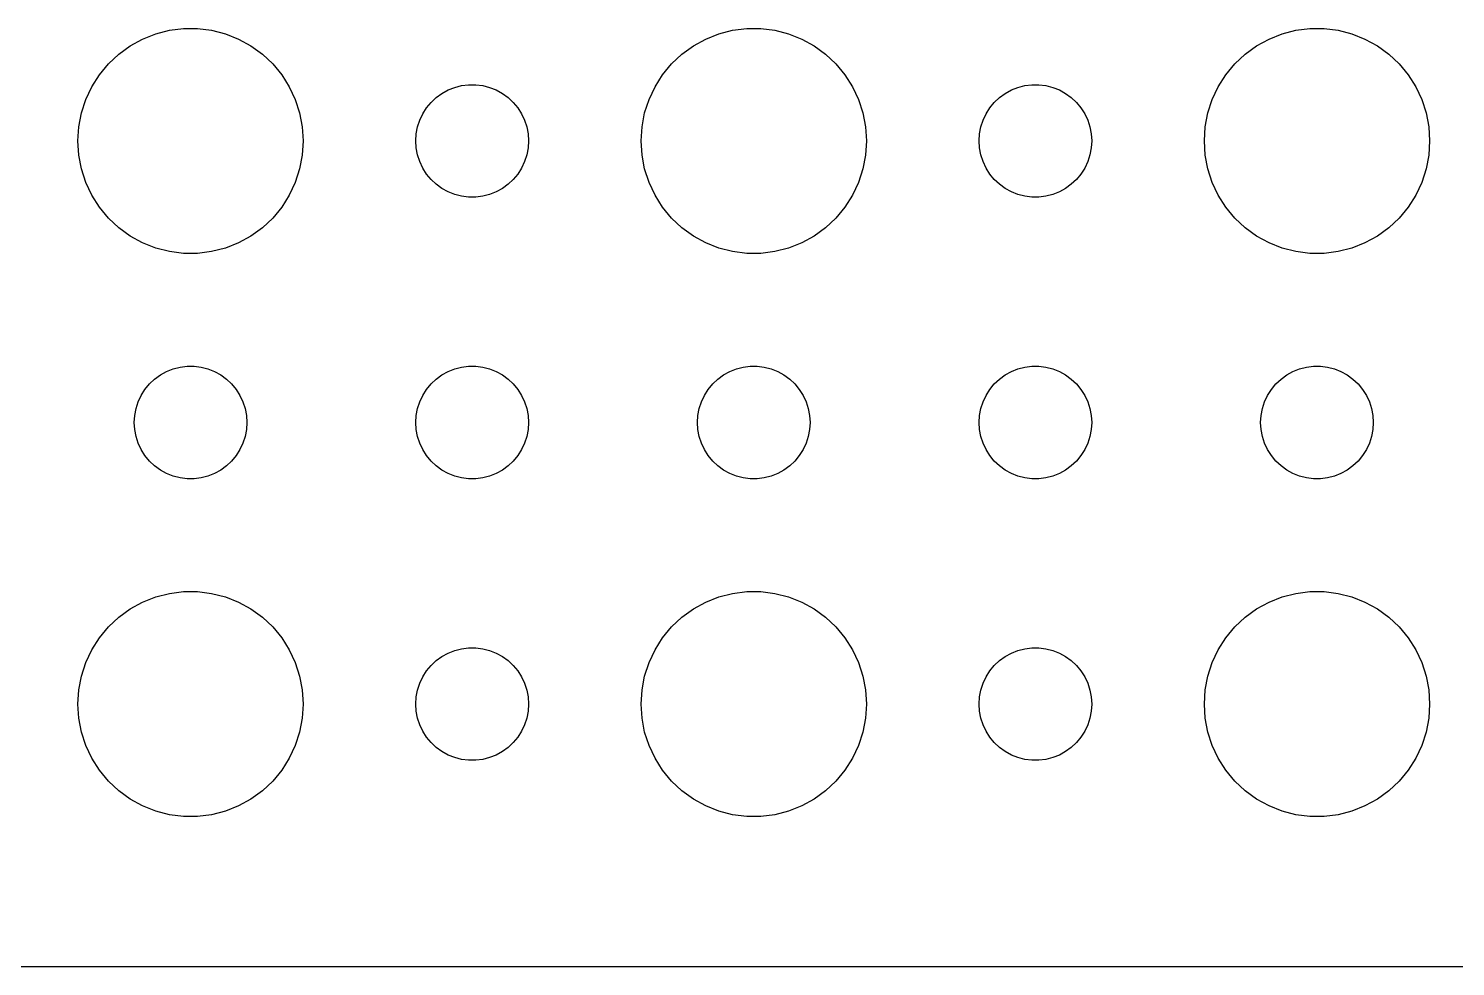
# Model space of a CAD drawing. Header units: metres. Extents: x -134 to 134, y 62 to 166.
# Drawn here: x -71.81 to -33.81, y 62.01 to 86.99 of the extents above; entities that cross this region are included whole.
import ezdxf

# ---------------------------------------------------------------- set-up
doc = ezdxf.new("R2010")
doc.units = ezdxf.units.M

msp = doc.modelspace()

# ---------------------------------------------------------------- linework, layer by layer
for p, q in [((-69.1075, 86.533), (-68.7773, 86.7145)), ((-68.7773, 86.7145), (-68.427, 86.8532)), ((-68.427, 86.8532), (-68.0621, 86.9469)), ((-68.0621, 86.9469), (-67.6884, 86.9941)), ((-67.6884, 86.9941), (-67.3116, 86.9941)), ((-67.3116, 86.9941), (-66.9379, 86.9469)), ((-66.9379, 86.9469), (-66.573, 86.8532)), ((-66.573, 86.8532), (-66.2227, 86.7145)), ((-66.2227, 86.7145), (-65.8925, 86.533)), ((-54.1075, 86.533), (-53.7773, 86.7145)), ((-53.7773, 86.7145), (-53.427, 86.8532)), ((-53.427, 86.8532), (-53.0621, 86.9469)), ((-53.0621, 86.9469), (-52.6884, 86.9941)), ((-52.6884, 86.9941), (-52.3116, 86.9941)), ((-52.3116, 86.9941), (-51.9379, 86.9469)), ((-51.9379, 86.9469), (-51.5729, 86.8532)), ((-51.5729, 86.8532), (-51.2227, 86.7145)), ((-51.2227, 86.7145), (-50.8925, 86.533)), ((-39.1075, 86.533), (-38.7773, 86.7145)), ((-38.7773, 86.7145), (-38.427, 86.8532)), ((-38.427, 86.8532), (-38.0621, 86.9469)), ((-38.0621, 86.9469), (-37.6884, 86.9941)), ((-37.6884, 86.9941), (-37.3116, 86.9941)), ((-37.3116, 86.9941), (-36.9379, 86.9469)), ((-36.9379, 86.9469), (-36.5729, 86.8532)), ((-36.5729, 86.8532), (-36.2227, 86.7145)), ((-36.2227, 86.7145), (-35.8925, 86.533)), ((-69.6869, 86.0536), (-69.4123, 86.3116)), ((-69.4123, 86.3116), (-69.1075, 86.533)), ((-65.8925, 86.533), (-65.5877, 86.3116)), ((-65.5877, 86.3116), (-65.3131, 86.0536)), ((-54.6869, 86.0536), (-54.4123, 86.3116)), ((-54.4123, 86.3116), (-54.1075, 86.533)), ((-50.8925, 86.533), (-50.5877, 86.3116)), ((-50.5877, 86.3116), (-50.3131, 86.0536)), ((-39.6869, 86.0536), (-39.4123, 86.3116)), ((-39.4123, 86.3116), (-39.1075, 86.533)), ((-35.8925, 86.533), (-35.5877, 86.3116)), ((-35.5877, 86.3116), (-35.3131, 86.0536)), ((-69.927, 85.7634), (-69.6869, 86.0536)), ((-65.3131, 86.0536), (-65.073, 85.7634)), ((-54.927, 85.7634), (-54.6869, 86.0536)), ((-50.3131, 86.0536), (-50.0729, 85.7634)), ((-39.927, 85.7634), (-39.6869, 86.0536)), ((-35.3131, 86.0536), (-35.0729, 85.7634)), ((-70.1289, 85.4453), (-69.927, 85.7634)), ((-65.073, 85.7634), (-64.8711, 85.4453)), ((-55.1289, 85.4453), (-54.927, 85.7634)), ((-50.0729, 85.7634), (-49.8711, 85.4453)), ((-40.1289, 85.4453), (-39.927, 85.7634)), ((-35.0729, 85.7634), (-34.8711, 85.4453)), ((-70.2893, 85.1044), (-70.1289, 85.4453)), ((-64.8711, 85.4453), (-64.7107, 85.1044)), ((-61.0934, 85.0268), (-60.9561, 85.1558)), ((-60.9561, 85.1558), (-60.8037, 85.2665)), ((-60.8037, 85.2665), (-60.6387, 85.3573)), ((-60.6387, 85.3573), (-60.4635, 85.4266)), ((-60.4635, 85.4266), (-60.2811, 85.4734)), ((-60.2811, 85.4734), (-60.0942, 85.497)), ((-60.0942, 85.497), (-59.9058, 85.497)), ((-59.9058, 85.497), (-59.7189, 85.4734)), ((-59.7189, 85.4734), (-59.5365, 85.4266)), ((-59.5365, 85.4266), (-59.3613, 85.3573)), ((-59.3613, 85.3573), (-59.1963, 85.2665)), ((-59.1963, 85.2665), (-59.0439, 85.1558)), ((-59.0439, 85.1558), (-58.9065, 85.0268)), ((-55.2893, 85.1044), (-55.1289, 85.4453)), ((-49.8711, 85.4453), (-49.7107, 85.1044)), ((-46.0934, 85.0268), (-45.9561, 85.1558)), ((-45.9561, 85.1558), (-45.8037, 85.2665)), ((-45.8037, 85.2665), (-45.6387, 85.3573)), ((-45.6387, 85.3573), (-45.4635, 85.4266)), ((-45.4635, 85.4266), (-45.2811, 85.4734)), ((-45.2811, 85.4734), (-45.0942, 85.497)), ((-45.0942, 85.497), (-44.9058, 85.497)), ((-44.9058, 85.497), (-44.7189, 85.4734)), ((-44.7189, 85.4734), (-44.5365, 85.4266)), ((-44.5365, 85.4266), (-44.3613, 85.3573)), ((-44.3613, 85.3573), (-44.1963, 85.2665)), ((-44.1963, 85.2665), (-44.0439, 85.1558)), ((-44.0439, 85.1558), (-43.9065, 85.0268)), ((-40.2893, 85.1044), (-40.1289, 85.4453)), ((-34.8711, 85.4453), (-34.7107, 85.1044)), ((-70.4057, 84.7461), (-70.2893, 85.1044)), ((-64.7107, 85.1044), (-64.5943, 84.7461)), ((-61.3145, 84.7226), (-61.2135, 84.8817)), ((-61.2135, 84.8817), (-61.0934, 85.0268)), ((-58.9065, 85.0268), (-58.7865, 84.8817)), ((-58.7865, 84.8817), (-58.6855, 84.7226)), ((-55.4057, 84.7461), (-55.2893, 85.1044)), ((-49.7107, 85.1044), (-49.5942, 84.7461)), ((-46.3145, 84.7226), (-46.2135, 84.8817)), ((-46.2135, 84.8817), (-46.0934, 85.0268)), ((-43.9065, 85.0268), (-43.7865, 84.8817)), ((-43.7865, 84.8817), (-43.6855, 84.7226)), ((-40.4057, 84.7461), (-40.2893, 85.1044)), ((-34.7107, 85.1044), (-34.5942, 84.7461)), ((-70.5, 84), (-70.4763, 84.376)), ((-70.4763, 84.376), (-70.4057, 84.7461)), ((-64.5943, 84.7461), (-64.5237, 84.376)), ((-64.5237, 84.376), (-64.5, 84)), ((-61.4882, 84.188), (-61.4529, 84.373)), ((-61.4529, 84.373), (-61.3947, 84.5522)), ((-61.3947, 84.5522), (-61.3145, 84.7226)), ((-58.6855, 84.7226), (-58.6053, 84.5522)), ((-58.6053, 84.5522), (-58.5471, 84.373)), ((-58.5471, 84.373), (-58.5118, 84.188)), ((-55.5, 84), (-55.4763, 84.376)), ((-55.4763, 84.376), (-55.4057, 84.7461)), ((-49.5942, 84.7461), (-49.5237, 84.376)), ((-49.5237, 84.376), (-49.5, 84)), ((-46.4882, 84.188), (-46.4529, 84.373)), ((-46.4529, 84.373), (-46.3947, 84.5522)), ((-46.3947, 84.5522), (-46.3145, 84.7226)), ((-43.6855, 84.7226), (-43.6053, 84.5522)), ((-43.6053, 84.5522), (-43.5471, 84.373)), ((-43.5471, 84.373), (-43.5118, 84.188)), ((-40.5, 84), (-40.4763, 84.376)), ((-40.4763, 84.376), (-40.4057, 84.7461)), ((-34.5942, 84.7461), (-34.5237, 84.376)), ((-34.5237, 84.376), (-34.5, 84)), ((-70.4763, 83.624), (-70.5, 84)), ((-64.5, 84), (-64.5237, 83.624)), ((-61.5, 84), (-61.4882, 84.188)), ((-61.4882, 83.812), (-61.5, 84)), ((-58.5118, 84.188), (-58.5, 84)), ((-58.5, 84), (-58.5118, 83.812)), ((-55.4763, 83.624), (-55.5, 84)), ((-49.5, 84), (-49.5237, 83.624)), ((-46.5, 84), (-46.4882, 84.188)), ((-46.4882, 83.812), (-46.5, 84)), ((-43.5118, 84.188), (-43.5, 84)), ((-43.5, 84), (-43.5118, 83.812)), ((-40.4763, 83.624), (-40.5, 84)), ((-34.5, 84), (-34.5237, 83.624)), ((-70.4057, 83.2539), (-70.4763, 83.624)), ((-64.5237, 83.624), (-64.5943, 83.2539)), ((-61.4529, 83.627), (-61.4882, 83.812)), ((-61.3947, 83.4478), (-61.4529, 83.627)), ((-58.5471, 83.627), (-58.6053, 83.4478)), ((-58.5118, 83.812), (-58.5471, 83.627)), ((-55.4057, 83.2539), (-55.4763, 83.624)), ((-49.5237, 83.624), (-49.5942, 83.2539)), ((-46.4529, 83.627), (-46.4882, 83.812)), ((-46.3947, 83.4478), (-46.4529, 83.627)), ((-43.5471, 83.627), (-43.6053, 83.4478)), ((-43.5118, 83.812), (-43.5471, 83.627)), ((-40.4057, 83.2539), (-40.4763, 83.624)), ((-34.5237, 83.624), (-34.5942, 83.2539)), ((-70.2893, 82.8956), (-70.4057, 83.2539)), ((-64.5943, 83.2539), (-64.7107, 82.8956)), ((-61.3145, 83.2774), (-61.3947, 83.4478)), ((-61.2135, 83.1183), (-61.3145, 83.2774)), ((-58.6855, 83.2774), (-58.7865, 83.1183)), ((-58.6053, 83.4478), (-58.6855, 83.2774)), ((-55.2893, 82.8956), (-55.4057, 83.2539)), ((-49.5942, 83.2539), (-49.7107, 82.8956)), ((-46.3145, 83.2774), (-46.3947, 83.4478)), ((-46.2135, 83.1183), (-46.3145, 83.2774)), ((-43.6855, 83.2774), (-43.7865, 83.1183)), ((-43.6053, 83.4478), (-43.6855, 83.2774)), ((-40.2893, 82.8956), (-40.4057, 83.2539)), ((-34.5942, 83.2539), (-34.7107, 82.8956)), ((-70.1289, 82.5547), (-70.2893, 82.8956)), ((-64.7107, 82.8956), (-64.8711, 82.5547)), ((-61.0934, 82.9732), (-61.2135, 83.1183)), ((-60.9561, 82.8442), (-61.0934, 82.9732)), ((-58.9065, 82.9732), (-59.0439, 82.8442)), ((-58.7865, 83.1183), (-58.9065, 82.9732)), ((-55.1289, 82.5547), (-55.2893, 82.8956)), ((-49.7107, 82.8956), (-49.8711, 82.5547)), ((-46.0934, 82.9732), (-46.2135, 83.1183)), ((-45.9561, 82.8442), (-46.0934, 82.9732)), ((-43.9065, 82.9732), (-44.0439, 82.8442)), ((-43.7865, 83.1183), (-43.9065, 82.9732)), ((-40.1289, 82.5547), (-40.2893, 82.8956)), ((-34.7107, 82.8956), (-34.8711, 82.5547)), ((-69.927, 82.2366), (-70.1289, 82.5547)), ((-64.8711, 82.5547), (-65.073, 82.2366)), ((-60.8037, 82.7335), (-60.9561, 82.8442)), ((-60.6387, 82.6428), (-60.8037, 82.7335)), ((-60.4635, 82.5734), (-60.6387, 82.6428)), ((-60.2811, 82.5266), (-60.4635, 82.5734)), ((-60.0942, 82.503), (-60.2811, 82.5266)), ((-59.9058, 82.503), (-60.0942, 82.503)), ((-59.7189, 82.5266), (-59.9058, 82.503)), ((-59.5365, 82.5734), (-59.7189, 82.5266)), ((-59.3613, 82.6428), (-59.5365, 82.5734)), ((-59.1963, 82.7335), (-59.3613, 82.6428)), ((-59.0439, 82.8442), (-59.1963, 82.7335)), ((-54.927, 82.2366), (-55.1289, 82.5547)), ((-49.8711, 82.5547), (-50.0729, 82.2366)), ((-45.8037, 82.7335), (-45.9561, 82.8442)), ((-45.6387, 82.6428), (-45.8037, 82.7335)), ((-45.4635, 82.5734), (-45.6387, 82.6428)), ((-45.2811, 82.5266), (-45.4635, 82.5734)), ((-45.0942, 82.503), (-45.2811, 82.5266)), ((-44.9058, 82.503), (-45.0942, 82.503)), ((-44.7189, 82.5266), (-44.9058, 82.503)), ((-44.5365, 82.5734), (-44.7189, 82.5266)), ((-44.3613, 82.6428), (-44.5365, 82.5734)), ((-44.1963, 82.7335), (-44.3613, 82.6428)), ((-44.0439, 82.8442), (-44.1963, 82.7335)), ((-39.927, 82.2366), (-40.1289, 82.5547)), ((-34.8711, 82.5547), (-35.0729, 82.2366)), ((-69.6869, 81.9464), (-69.927, 82.2366)), ((-65.073, 82.2366), (-65.3131, 81.9464)), ((-54.6869, 81.9464), (-54.927, 82.2366)), ((-50.0729, 82.2366), (-50.3131, 81.9464)), ((-39.6869, 81.9464), (-39.927, 82.2366)), ((-35.0729, 82.2366), (-35.3131, 81.9464)), ((-69.4123, 81.6885), (-69.6869, 81.9464)), ((-65.3131, 81.9464), (-65.5877, 81.6885)), ((-54.4123, 81.6885), (-54.6869, 81.9464)), ((-50.3131, 81.9464), (-50.5877, 81.6885)), ((-39.4123, 81.6885), (-39.6869, 81.9464)), ((-35.3131, 81.9464), (-35.5877, 81.6885)), ((-69.1075, 81.467), (-69.4123, 81.6885)), ((-68.7773, 81.2855), (-69.1075, 81.467)), ((-65.8925, 81.467), (-66.2227, 81.2855)), ((-65.5877, 81.6885), (-65.8925, 81.467)), ((-54.1075, 81.467), (-54.4123, 81.6885)), ((-53.7773, 81.2855), (-54.1075, 81.467)), ((-50.8925, 81.467), (-51.2227, 81.2855)), ((-50.5877, 81.6885), (-50.8925, 81.467)), ((-39.1075, 81.467), (-39.4123, 81.6885)), ((-38.7773, 81.2855), (-39.1075, 81.467)), ((-35.8925, 81.467), (-36.2227, 81.2855)), ((-35.5877, 81.6885), (-35.8925, 81.467)), ((-68.427, 81.1468), (-68.7773, 81.2855)), ((-68.0621, 81.0531), (-68.427, 81.1468)), ((-67.6884, 81.0059), (-68.0621, 81.0531)), ((-67.3116, 81.0059), (-67.6884, 81.0059)), ((-66.9379, 81.0531), (-67.3116, 81.0059)), ((-66.573, 81.1468), (-66.9379, 81.0531)), ((-66.2227, 81.2855), (-66.573, 81.1468)), ((-53.427, 81.1468), (-53.7773, 81.2855)), ((-53.0621, 81.0531), (-53.427, 81.1468)), ((-52.6884, 81.0059), (-53.0621, 81.0531)), ((-52.3116, 81.0059), (-52.6884, 81.0059)), ((-51.9379, 81.0531), (-52.3116, 81.0059)), ((-51.5729, 81.1468), (-51.9379, 81.0531)), ((-51.2227, 81.2855), (-51.5729, 81.1468)), ((-38.427, 81.1468), (-38.7773, 81.2855)), ((-38.0621, 81.0531), (-38.427, 81.1468)), ((-37.6884, 81.0059), (-38.0621, 81.0531)), ((-37.3116, 81.0059), (-37.6884, 81.0059)), ((-36.9379, 81.0531), (-37.3116, 81.0059)), ((-36.5729, 81.1468), (-36.9379, 81.0531)), ((-36.2227, 81.2855), (-36.5729, 81.1468)), ((-68.1387, 77.8572), (-67.9635, 77.9266)), ((-67.9635, 77.9266), (-67.7811, 77.9734)), ((-67.7811, 77.9734), (-67.5942, 77.997)), ((-67.5942, 77.997), (-67.4058, 77.997)), ((-67.4058, 77.997), (-67.2189, 77.9734)), ((-67.2189, 77.9734), (-67.0365, 77.9266)), ((-67.0365, 77.9266), (-66.8613, 77.8572)), ((-60.6387, 77.8572), (-60.4635, 77.9266)), ((-60.4635, 77.9266), (-60.2811, 77.9734)), ((-60.2811, 77.9734), (-60.0942, 77.997)), ((-60.0942, 77.997), (-59.9058, 77.997)), ((-59.9058, 77.997), (-59.7189, 77.9734)), ((-59.7189, 77.9734), (-59.5365, 77.9266)), ((-59.5365, 77.9266), (-59.3613, 77.8572)), ((-53.1387, 77.8572), (-52.9635, 77.9266)), ((-52.9635, 77.9266), (-52.7811, 77.9734)), ((-52.7811, 77.9734), (-52.5942, 77.997)), ((-52.5942, 77.997), (-52.4058, 77.997)), ((-52.4058, 77.997), (-52.2189, 77.9734)), ((-52.2189, 77.9734), (-52.0365, 77.9266)), ((-52.0365, 77.9266), (-51.8613, 77.8572)), ((-45.6387, 77.8572), (-45.4635, 77.9266)), ((-45.4635, 77.9266), (-45.2811, 77.9734)), ((-45.2811, 77.9734), (-45.0942, 77.997)), ((-45.0942, 77.997), (-44.9058, 77.997)), ((-44.9058, 77.997), (-44.7189, 77.9734)), ((-44.7189, 77.9734), (-44.5365, 77.9266)), ((-44.5365, 77.9266), (-44.3613, 77.8572)), ((-38.1387, 77.8572), (-37.9635, 77.9266)), ((-37.9635, 77.9266), (-37.7811, 77.9734)), ((-37.7811, 77.9734), (-37.5942, 77.997)), ((-37.5942, 77.997), (-37.4058, 77.997)), ((-37.4058, 77.997), (-37.2189, 77.9734)), ((-37.2189, 77.9734), (-37.0365, 77.9266)), ((-37.0365, 77.9266), (-36.8613, 77.8572)), ((-68.7135, 77.3817), (-68.5934, 77.5268)), ((-68.5934, 77.5268), (-68.4561, 77.6558)), ((-68.4561, 77.6558), (-68.3037, 77.7665)), ((-68.3037, 77.7665), (-68.1387, 77.8572)), ((-66.8613, 77.8572), (-66.6963, 77.7665)), ((-66.6963, 77.7665), (-66.5439, 77.6558)), ((-66.5439, 77.6558), (-66.4065, 77.5268)), ((-66.4065, 77.5268), (-66.2865, 77.3817)), ((-61.2135, 77.3817), (-61.0934, 77.5268)), ((-61.0934, 77.5268), (-60.9561, 77.6558)), ((-60.9561, 77.6558), (-60.8037, 77.7665)), ((-60.8037, 77.7665), (-60.6387, 77.8572)), ((-59.3613, 77.8572), (-59.1963, 77.7665)), ((-59.1963, 77.7665), (-59.0439, 77.6558)), ((-59.0439, 77.6558), (-58.9065, 77.5268)), ((-58.9065, 77.5268), (-58.7865, 77.3817)), ((-53.7135, 77.3817), (-53.5934, 77.5268)), ((-53.5934, 77.5268), (-53.4561, 77.6558)), ((-53.4561, 77.6558), (-53.3037, 77.7665)), ((-53.3037, 77.7665), (-53.1387, 77.8572)), ((-51.8613, 77.8572), (-51.6963, 77.7665)), ((-51.6963, 77.7665), (-51.5439, 77.6558)), ((-51.5439, 77.6558), (-51.4065, 77.5268)), ((-51.4065, 77.5268), (-51.2865, 77.3817)), ((-46.2135, 77.3817), (-46.0934, 77.5268)), ((-46.0934, 77.5268), (-45.9561, 77.6558)), ((-45.9561, 77.6558), (-45.8037, 77.7665)), ((-45.8037, 77.7665), (-45.6387, 77.8572)), ((-44.3613, 77.8572), (-44.1963, 77.7665)), ((-44.1963, 77.7665), (-44.0439, 77.6558)), ((-44.0439, 77.6558), (-43.9065, 77.5268)), ((-43.9065, 77.5268), (-43.7865, 77.3817)), ((-38.7135, 77.3817), (-38.5934, 77.5268)), ((-38.5934, 77.5268), (-38.4561, 77.6558)), ((-38.4561, 77.6558), (-38.3037, 77.7665)), ((-38.3037, 77.7665), (-38.1387, 77.8572)), ((-36.8613, 77.8572), (-36.6963, 77.7665)), ((-36.6963, 77.7665), (-36.5439, 77.6558)), ((-36.5439, 77.6558), (-36.4065, 77.5268)), ((-36.4065, 77.5268), (-36.2865, 77.3817)), ((-68.8947, 77.0522), (-68.8145, 77.2226)), ((-68.8145, 77.2226), (-68.7135, 77.3817)), ((-66.2865, 77.3817), (-66.1855, 77.2226)), ((-66.1855, 77.2226), (-66.1053, 77.0522)), ((-61.3947, 77.0522), (-61.3145, 77.2226)), ((-61.3145, 77.2226), (-61.2135, 77.3817)), ((-58.7865, 77.3817), (-58.6855, 77.2226)), ((-58.6855, 77.2226), (-58.6053, 77.0522)), ((-53.8947, 77.0522), (-53.8145, 77.2226)), ((-53.8145, 77.2226), (-53.7135, 77.3817)), ((-51.2865, 77.3817), (-51.1855, 77.2226)), ((-51.1855, 77.2226), (-51.1053, 77.0522)), ((-46.3947, 77.0522), (-46.3145, 77.2226)), ((-46.3145, 77.2226), (-46.2135, 77.3817)), ((-43.7865, 77.3817), (-43.6855, 77.2226)), ((-43.6855, 77.2226), (-43.6053, 77.0522)), ((-38.8947, 77.0522), (-38.8145, 77.2226)), ((-38.8145, 77.2226), (-38.7135, 77.3817)), ((-36.2865, 77.3817), (-36.1855, 77.2226)), ((-36.1855, 77.2226), (-36.1053, 77.0522)), ((-68.9882, 76.688), (-68.9529, 76.873)), ((-68.9529, 76.873), (-68.8947, 77.0522)), ((-66.1053, 77.0522), (-66.0471, 76.873)), ((-66.0471, 76.873), (-66.0118, 76.688)), ((-61.4882, 76.688), (-61.4529, 76.873)), ((-61.4529, 76.873), (-61.3947, 77.0522)), ((-58.6053, 77.0522), (-58.5471, 76.873)), ((-58.5471, 76.873), (-58.5118, 76.688)), ((-53.9882, 76.688), (-53.9529, 76.873)), ((-53.9529, 76.873), (-53.8947, 77.0522)), ((-51.1053, 77.0522), (-51.0471, 76.873)), ((-51.0471, 76.873), (-51.0118, 76.688)), ((-46.4882, 76.688), (-46.4529, 76.873)), ((-46.4529, 76.873), (-46.3947, 77.0522)), ((-43.6053, 77.0522), (-43.5471, 76.873)), ((-43.5471, 76.873), (-43.5118, 76.688)), ((-38.9882, 76.688), (-38.9529, 76.873)), ((-38.9529, 76.873), (-38.8947, 77.0522)), ((-36.1053, 77.0522), (-36.0471, 76.873)), ((-36.0471, 76.873), (-36.0118, 76.688)), ((-69, 76.5), (-68.9882, 76.688)), ((-68.9882, 76.312), (-69, 76.5)), ((-66.0118, 76.688), (-66, 76.5)), ((-66, 76.5), (-66.0118, 76.312)), ((-61.5, 76.5), (-61.4882, 76.688)), ((-61.4882, 76.312), (-61.5, 76.5)), ((-58.5118, 76.688), (-58.5, 76.5)), ((-58.5, 76.5), (-58.5118, 76.312)), ((-54, 76.5), (-53.9882, 76.688)), ((-53.9882, 76.312), (-54, 76.5)), ((-51.0118, 76.688), (-51, 76.5)), ((-51, 76.5), (-51.0118, 76.312)), ((-46.5, 76.5), (-46.4882, 76.688)), ((-46.4882, 76.312), (-46.5, 76.5)), ((-43.5118, 76.688), (-43.5, 76.5)), ((-43.5, 76.5), (-43.5118, 76.312)), ((-39, 76.5), (-38.9882, 76.688)), ((-38.9882, 76.312), (-39, 76.5)), ((-36.0118, 76.688), (-36, 76.5)), ((-36, 76.5), (-36.0118, 76.312)), ((-68.9529, 76.127), (-68.9882, 76.312)), ((-68.8947, 75.9478), (-68.9529, 76.127)), ((-66.0471, 76.127), (-66.1053, 75.9478)), ((-66.0118, 76.312), (-66.0471, 76.127)), ((-61.4529, 76.127), (-61.4882, 76.312)), ((-61.3947, 75.9478), (-61.4529, 76.127)), ((-58.5471, 76.127), (-58.6053, 75.9478)), ((-58.5118, 76.312), (-58.5471, 76.127)), ((-53.9529, 76.127), (-53.9882, 76.312)), ((-53.8947, 75.9478), (-53.9529, 76.127)), ((-51.0471, 76.127), (-51.1053, 75.9478)), ((-51.0118, 76.312), (-51.0471, 76.127)), ((-46.4529, 76.127), (-46.4882, 76.312)), ((-46.3947, 75.9478), (-46.4529, 76.127)), ((-43.5471, 76.127), (-43.6053, 75.9478)), ((-43.5118, 76.312), (-43.5471, 76.127)), ((-38.9529, 76.127), (-38.9882, 76.312)), ((-38.8947, 75.9478), (-38.9529, 76.127)), ((-36.0471, 76.127), (-36.1053, 75.9478)), ((-36.0118, 76.312), (-36.0471, 76.127)), ((-68.8145, 75.7774), (-68.8947, 75.9478)), ((-68.7135, 75.6183), (-68.8145, 75.7774)), ((-66.1855, 75.7774), (-66.2865, 75.6183)), ((-66.1053, 75.9478), (-66.1855, 75.7774)), ((-61.3145, 75.7774), (-61.3947, 75.9478)), ((-61.2135, 75.6183), (-61.3145, 75.7774)), ((-58.6855, 75.7774), (-58.7865, 75.6183)), ((-58.6053, 75.9478), (-58.6855, 75.7774)), ((-53.8145, 75.7774), (-53.8947, 75.9478)), ((-53.7135, 75.6183), (-53.8145, 75.7774)), ((-51.1855, 75.7774), (-51.2865, 75.6183)), ((-51.1053, 75.9478), (-51.1855, 75.7774)), ((-46.3145, 75.7774), (-46.3947, 75.9478)), ((-46.2135, 75.6183), (-46.3145, 75.7774)), ((-43.6855, 75.7774), (-43.7865, 75.6183)), ((-43.6053, 75.9478), (-43.6855, 75.7774)), ((-38.8145, 75.7774), (-38.8947, 75.9478)), ((-38.7135, 75.6183), (-38.8145, 75.7774)), ((-36.1855, 75.7774), (-36.2865, 75.6183)), ((-36.1053, 75.9478), (-36.1855, 75.7774)), ((-68.5934, 75.4732), (-68.7135, 75.6183)), ((-68.4561, 75.3442), (-68.5934, 75.4732)), ((-68.3037, 75.2335), (-68.4561, 75.3442)), ((-66.5439, 75.3442), (-66.6963, 75.2335)), ((-66.4065, 75.4732), (-66.5439, 75.3442)), ((-66.2865, 75.6183), (-66.4065, 75.4732)), ((-61.0934, 75.4732), (-61.2135, 75.6183)), ((-60.9561, 75.3442), (-61.0934, 75.4732)), ((-60.8037, 75.2335), (-60.9561, 75.3442)), ((-59.0439, 75.3442), (-59.1963, 75.2335)), ((-58.9065, 75.4732), (-59.0439, 75.3442)), ((-58.7865, 75.6183), (-58.9065, 75.4732)), ((-53.5934, 75.4732), (-53.7135, 75.6183)), ((-53.4561, 75.3442), (-53.5934, 75.4732)), ((-53.3037, 75.2335), (-53.4561, 75.3442)), ((-51.5439, 75.3442), (-51.6963, 75.2335)), ((-51.4065, 75.4732), (-51.5439, 75.3442)), ((-51.2865, 75.6183), (-51.4065, 75.4732)), ((-46.0934, 75.4732), (-46.2135, 75.6183)), ((-45.9561, 75.3442), (-46.0934, 75.4732)), ((-45.8037, 75.2335), (-45.9561, 75.3442)), ((-44.0439, 75.3442), (-44.1963, 75.2335)), ((-43.9065, 75.4732), (-44.0439, 75.3442)), ((-43.7865, 75.6183), (-43.9065, 75.4732)), ((-38.5934, 75.4732), (-38.7135, 75.6183)), ((-38.4561, 75.3442), (-38.5934, 75.4732)), ((-38.3037, 75.2335), (-38.4561, 75.3442)), ((-36.5439, 75.3442), (-36.6963, 75.2335)), ((-36.4065, 75.4732), (-36.5439, 75.3442)), ((-36.2865, 75.6183), (-36.4065, 75.4732)), ((-68.1387, 75.1428), (-68.3037, 75.2335)), ((-67.9635, 75.0734), (-68.1387, 75.1428)), ((-67.7811, 75.0266), (-67.9635, 75.0734)), ((-67.5942, 75.003), (-67.7811, 75.0266)), ((-67.4058, 75.003), (-67.5942, 75.003)), ((-67.2189, 75.0266), (-67.4058, 75.003)), ((-67.0365, 75.0734), (-67.2189, 75.0266)), ((-66.8613, 75.1428), (-67.0365, 75.0734)), ((-66.6963, 75.2335), (-66.8613, 75.1428)), ((-60.6387, 75.1428), (-60.8037, 75.2335)), ((-60.4635, 75.0734), (-60.6387, 75.1428)), ((-60.2811, 75.0266), (-60.4635, 75.0734)), ((-60.0942, 75.003), (-60.2811, 75.0266)), ((-59.9058, 75.003), (-60.0942, 75.003)), ((-59.7189, 75.0266), (-59.9058, 75.003)), ((-59.5365, 75.0734), (-59.7189, 75.0266)), ((-59.3613, 75.1428), (-59.5365, 75.0734)), ((-59.1963, 75.2335), (-59.3613, 75.1428)), ((-53.1387, 75.1428), (-53.3037, 75.2335)), ((-52.9635, 75.0734), (-53.1387, 75.1428)), ((-52.7811, 75.0266), (-52.9635, 75.0734)), ((-52.5942, 75.003), (-52.7811, 75.0266)), ((-52.4058, 75.003), (-52.5942, 75.003)), ((-52.2189, 75.0266), (-52.4058, 75.003)), ((-52.0365, 75.0734), (-52.2189, 75.0266)), ((-51.8613, 75.1428), (-52.0365, 75.0734)), ((-51.6963, 75.2335), (-51.8613, 75.1428)), ((-45.6387, 75.1428), (-45.8037, 75.2335)), ((-45.4635, 75.0734), (-45.6387, 75.1428)), ((-45.2811, 75.0266), (-45.4635, 75.0734)), ((-45.0942, 75.003), (-45.2811, 75.0266)), ((-44.9058, 75.003), (-45.0942, 75.003)), ((-44.7189, 75.0266), (-44.9058, 75.003)), ((-44.5365, 75.0734), (-44.7189, 75.0266)), ((-44.3613, 75.1428), (-44.5365, 75.0734)), ((-44.1963, 75.2335), (-44.3613, 75.1428)), ((-38.1387, 75.1428), (-38.3037, 75.2335)), ((-37.9635, 75.0734), (-38.1387, 75.1428)), ((-37.7811, 75.0266), (-37.9635, 75.0734)), ((-37.5942, 75.003), (-37.7811, 75.0266)), ((-37.4058, 75.003), (-37.5942, 75.003)), ((-37.2189, 75.0266), (-37.4058, 75.003)), ((-37.0365, 75.0734), (-37.2189, 75.0266)), ((-36.8613, 75.1428), (-37.0365, 75.0734)), ((-36.6963, 75.2335), (-36.8613, 75.1428)), ((-68.7773, 71.7145), (-68.427, 71.8532)), ((-68.427, 71.8532), (-68.0621, 71.9469)), ((-68.0621, 71.9469), (-67.6884, 71.9941)), ((-67.6884, 71.9941), (-67.3116, 71.9941)), ((-67.3116, 71.9941), (-66.9379, 71.9469)), ((-66.9379, 71.9469), (-66.573, 71.8532)), ((-66.573, 71.8532), (-66.2227, 71.7145)), ((-53.7773, 71.7145), (-53.427, 71.8532)), ((-53.427, 71.8532), (-53.0621, 71.9469)), ((-53.0621, 71.9469), (-52.6884, 71.9941)), ((-52.6884, 71.9941), (-52.3116, 71.9941)), ((-52.3116, 71.9941), (-51.9379, 71.9469)), ((-51.9379, 71.9469), (-51.5729, 71.8532)), ((-51.5729, 71.8532), (-51.2227, 71.7145)), ((-38.7773, 71.7145), (-38.427, 71.8532)), ((-38.427, 71.8532), (-38.0621, 71.9469)), ((-38.0621, 71.9469), (-37.6884, 71.9941)), ((-37.6884, 71.9941), (-37.3116, 71.9941)), ((-37.3116, 71.9941), (-36.9379, 71.9469)), ((-36.9379, 71.9469), (-36.5729, 71.8532)), ((-36.5729, 71.8532), (-36.2227, 71.7145)), ((-69.4123, 71.3115), (-69.1075, 71.533)), ((-69.1075, 71.533), (-68.7773, 71.7145)), ((-66.2227, 71.7145), (-65.8925, 71.533)), ((-65.8925, 71.533), (-65.5877, 71.3115)), ((-54.4123, 71.3115), (-54.1075, 71.533)), ((-54.1075, 71.533), (-53.7773, 71.7145)), ((-51.2227, 71.7145), (-50.8925, 71.533)), ((-50.8925, 71.533), (-50.5877, 71.3115)), ((-39.4123, 71.3115), (-39.1075, 71.533)), ((-39.1075, 71.533), (-38.7773, 71.7145)), ((-36.2227, 71.7145), (-35.8925, 71.533)), ((-35.8925, 71.533), (-35.5877, 71.3115)), ((-69.6869, 71.0536), (-69.4123, 71.3115)), ((-65.5877, 71.3115), (-65.3131, 71.0536)), ((-54.6869, 71.0536), (-54.4123, 71.3115)), ((-50.5877, 71.3115), (-50.3131, 71.0536)), ((-39.6869, 71.0536), (-39.4123, 71.3115)), ((-35.5877, 71.3115), (-35.3131, 71.0536)), ((-70.1289, 70.4453), (-69.927, 70.7634)), ((-69.927, 70.7634), (-69.6869, 71.0536)), ((-65.3131, 71.0536), (-65.073, 70.7634)), ((-65.073, 70.7634), (-64.8711, 70.4453)), ((-55.1289, 70.4453), (-54.927, 70.7634)), ((-54.927, 70.7634), (-54.6869, 71.0536)), ((-50.3131, 71.0536), (-50.0729, 70.7634)), ((-50.0729, 70.7634), (-49.8711, 70.4453)), ((-40.1289, 70.4453), (-39.927, 70.7634)), ((-39.927, 70.7634), (-39.6869, 71.0536)), ((-35.3131, 71.0536), (-35.0729, 70.7634)), ((-35.0729, 70.7634), (-34.8711, 70.4453)), ((-70.2893, 70.1044), (-70.1289, 70.4453)), ((-64.8711, 70.4453), (-64.7107, 70.1044)), ((-60.8037, 70.2665), (-60.6387, 70.3572)), ((-60.6387, 70.3572), (-60.4635, 70.4266)), ((-60.4635, 70.4266), (-60.2811, 70.4734)), ((-60.2811, 70.4734), (-60.0942, 70.497)), ((-60.0942, 70.497), (-59.9058, 70.497)), ((-59.9058, 70.497), (-59.7189, 70.4734)), ((-59.7189, 70.4734), (-59.5365, 70.4266)), ((-59.5365, 70.4266), (-59.3613, 70.3572)), ((-59.3613, 70.3572), (-59.1963, 70.2665)), ((-55.2893, 70.1044), (-55.1289, 70.4453)), ((-49.8711, 70.4453), (-49.7107, 70.1044)), ((-45.8037, 70.2665), (-45.6387, 70.3572)), ((-45.6387, 70.3572), (-45.4635, 70.4266)), ((-45.4635, 70.4266), (-45.2811, 70.4734)), ((-45.2811, 70.4734), (-45.0942, 70.497)), ((-45.0942, 70.497), (-44.9058, 70.497)), ((-44.9058, 70.497), (-44.7189, 70.4734)), ((-44.7189, 70.4734), (-44.5365, 70.4266)), ((-44.5365, 70.4266), (-44.3613, 70.3572)), ((-44.3613, 70.3572), (-44.1963, 70.2665)), ((-40.2893, 70.1044), (-40.1289, 70.4453)), ((-34.8711, 70.4453), (-34.7107, 70.1044)), ((-70.4057, 69.7461), (-70.2893, 70.1044)), ((-64.7107, 70.1044), (-64.5943, 69.7461)), ((-61.2135, 69.8817), (-61.0934, 70.0268)), ((-61.0934, 70.0268), (-60.9561, 70.1558)), ((-60.9561, 70.1558), (-60.8037, 70.2665)), ((-59.1963, 70.2665), (-59.0439, 70.1558)), ((-59.0439, 70.1558), (-58.9065, 70.0268)), ((-58.9065, 70.0268), (-58.7865, 69.8817)), ((-55.4057, 69.7461), (-55.2893, 70.1044)), ((-49.7107, 70.1044), (-49.5942, 69.7461)), ((-46.2135, 69.8817), (-46.0934, 70.0268)), ((-46.0934, 70.0268), (-45.9561, 70.1558)), ((-45.9561, 70.1558), (-45.8037, 70.2665)), ((-44.1963, 70.2665), (-44.0439, 70.1558)), ((-44.0439, 70.1558), (-43.9065, 70.0268)), ((-43.9065, 70.0268), (-43.7865, 69.8817)), ((-40.4057, 69.7461), (-40.2893, 70.1044)), ((-34.7107, 70.1044), (-34.5942, 69.7461)), ((-70.4763, 69.376), (-70.4057, 69.7461)), ((-64.5943, 69.7461), (-64.5237, 69.376)), ((-61.4529, 69.373), (-61.3947, 69.5522)), ((-61.3947, 69.5522), (-61.3145, 69.7226)), ((-61.3145, 69.7226), (-61.2135, 69.8817)), ((-58.7865, 69.8817), (-58.6855, 69.7226)), ((-58.6855, 69.7226), (-58.6053, 69.5522)), ((-58.6053, 69.5522), (-58.5471, 69.373)), ((-55.4763, 69.376), (-55.4057, 69.7461)), ((-49.5942, 69.7461), (-49.5237, 69.376)), ((-46.4529, 69.373), (-46.3947, 69.5522)), ((-46.3947, 69.5522), (-46.3145, 69.7226)), ((-46.3145, 69.7226), (-46.2135, 69.8817)), ((-43.7865, 69.8817), (-43.6855, 69.7226)), ((-43.6855, 69.7226), (-43.6053, 69.5522)), ((-43.6053, 69.5522), (-43.5471, 69.373)), ((-40.4763, 69.376), (-40.4057, 69.7461)), ((-34.5942, 69.7461), (-34.5237, 69.376)), ((-70.5, 69), (-70.4763, 69.376)), ((-64.5237, 69.376), (-64.5, 69)), ((-61.5, 69), (-61.4882, 69.188)), ((-61.4882, 69.188), (-61.4529, 69.373)), ((-58.5471, 69.373), (-58.5118, 69.188)), ((-58.5118, 69.188), (-58.5, 69)), ((-55.5, 69), (-55.4763, 69.376)), ((-49.5237, 69.376), (-49.5, 69)), ((-46.5, 69), (-46.4882, 69.188)), ((-46.4882, 69.188), (-46.4529, 69.373)), ((-43.5471, 69.373), (-43.5118, 69.188)), ((-43.5118, 69.188), (-43.5, 69)), ((-40.5, 69), (-40.4763, 69.376)), ((-34.5237, 69.376), (-34.5, 69)), ((-70.4763, 68.624), (-70.5, 69)), ((-64.5, 69), (-64.5237, 68.624)), ((-61.4882, 68.812), (-61.5, 69)), ((-61.4529, 68.627), (-61.4882, 68.812)), ((-58.5118, 68.812), (-58.5471, 68.627)), ((-58.5, 69), (-58.5118, 68.812)), ((-55.4763, 68.624), (-55.5, 69)), ((-49.5, 69), (-49.5237, 68.624)), ((-46.4882, 68.812), (-46.5, 69)), ((-46.4529, 68.627), (-46.4882, 68.812)), ((-43.5118, 68.812), (-43.5471, 68.627)), ((-43.5, 69), (-43.5118, 68.812)), ((-40.4763, 68.624), (-40.5, 69)), ((-34.5, 69), (-34.5237, 68.624)), ((-70.4057, 68.2539), (-70.4763, 68.624)), ((-64.5237, 68.624), (-64.5943, 68.2539)), ((-61.3947, 68.4478), (-61.4529, 68.627)), ((-61.3145, 68.2774), (-61.3947, 68.4478)), ((-58.6053, 68.4478), (-58.6855, 68.2774)), ((-58.5471, 68.627), (-58.6053, 68.4478)), ((-55.4057, 68.2539), (-55.4763, 68.624)), ((-49.5237, 68.624), (-49.5942, 68.2539)), ((-46.3947, 68.4478), (-46.4529, 68.627)), ((-46.3145, 68.2774), (-46.3947, 68.4478)), ((-43.6053, 68.4478), (-43.6855, 68.2774)), ((-43.5471, 68.627), (-43.6053, 68.4478)), ((-40.4057, 68.2539), (-40.4763, 68.624)), ((-34.5237, 68.624), (-34.5942, 68.2539)), ((-70.2893, 67.8956), (-70.4057, 68.2539)), ((-64.5943, 68.2539), (-64.7107, 67.8956)), ((-61.2135, 68.1183), (-61.3145, 68.2774)), ((-61.0934, 67.9732), (-61.2135, 68.1183)), ((-58.7865, 68.1183), (-58.9065, 67.9732)), ((-58.6855, 68.2774), (-58.7865, 68.1183)), ((-55.2893, 67.8956), (-55.4057, 68.2539)), ((-49.5942, 68.2539), (-49.7107, 67.8956)), ((-46.2135, 68.1183), (-46.3145, 68.2774)), ((-46.0934, 67.9732), (-46.2135, 68.1183)), ((-43.7865, 68.1183), (-43.9065, 67.9732)), ((-43.6855, 68.2774), (-43.7865, 68.1183)), ((-40.2893, 67.8956), (-40.4057, 68.2539)), ((-34.5942, 68.2539), (-34.7107, 67.8956)), ((-70.1289, 67.5547), (-70.2893, 67.8956)), ((-64.7107, 67.8956), (-64.8711, 67.5547)), ((-60.9561, 67.8442), (-61.0934, 67.9732)), ((-60.8037, 67.7335), (-60.9561, 67.8442)), ((-60.6387, 67.6428), (-60.8037, 67.7335)), ((-59.1963, 67.7335), (-59.3613, 67.6428)), ((-59.0439, 67.8442), (-59.1963, 67.7335)), ((-58.9065, 67.9732), (-59.0439, 67.8442)), ((-55.1289, 67.5547), (-55.2893, 67.8956)), ((-49.7107, 67.8956), (-49.8711, 67.5547)), ((-45.9561, 67.8442), (-46.0934, 67.9732)), ((-45.8037, 67.7335), (-45.9561, 67.8442)), ((-45.6387, 67.6428), (-45.8037, 67.7335)), ((-44.1963, 67.7335), (-44.3613, 67.6428)), ((-44.0439, 67.8442), (-44.1963, 67.7335)), ((-43.9065, 67.9732), (-44.0439, 67.8442)), ((-40.1289, 67.5547), (-40.2893, 67.8956)), ((-34.7107, 67.8956), (-34.8711, 67.5547)), ((-69.927, 67.2366), (-70.1289, 67.5547)), ((-64.8711, 67.5547), (-65.073, 67.2366)), ((-60.4635, 67.5734), (-60.6387, 67.6428)), ((-60.2811, 67.5266), (-60.4635, 67.5734)), ((-60.0942, 67.503), (-60.2811, 67.5266)), ((-59.9058, 67.503), (-60.0942, 67.503)), ((-59.7189, 67.5266), (-59.9058, 67.503)), ((-59.5365, 67.5734), (-59.7189, 67.5266)), ((-59.3613, 67.6428), (-59.5365, 67.5734)), ((-54.927, 67.2366), (-55.1289, 67.5547)), ((-49.8711, 67.5547), (-50.0729, 67.2366)), ((-45.4635, 67.5734), (-45.6387, 67.6428)), ((-45.2811, 67.5266), (-45.4635, 67.5734)), ((-45.0942, 67.503), (-45.2811, 67.5266)), ((-44.9058, 67.503), (-45.0942, 67.503)), ((-44.7189, 67.5266), (-44.9058, 67.503)), ((-44.5365, 67.5734), (-44.7189, 67.5266)), ((-44.3613, 67.6428), (-44.5365, 67.5734)), ((-39.927, 67.2366), (-40.1289, 67.5547)), ((-34.8711, 67.5547), (-35.0729, 67.2366)), ((-69.6869, 66.9464), (-69.927, 67.2366)), ((-69.4123, 66.6885), (-69.6869, 66.9464)), ((-65.3131, 66.9464), (-65.5877, 66.6885)), ((-65.073, 67.2366), (-65.3131, 66.9464)), ((-54.6869, 66.9464), (-54.927, 67.2366)), ((-54.4123, 66.6885), (-54.6869, 66.9464)), ((-50.3131, 66.9464), (-50.5877, 66.6885)), ((-50.0729, 67.2366), (-50.3131, 66.9464)), ((-39.6869, 66.9464), (-39.927, 67.2366)), ((-39.4123, 66.6885), (-39.6869, 66.9464)), ((-35.3131, 66.9464), (-35.5877, 66.6885)), ((-35.0729, 67.2366), (-35.3131, 66.9464)), ((-69.1075, 66.467), (-69.4123, 66.6885)), ((-65.5877, 66.6885), (-65.8925, 66.467)), ((-54.1075, 66.467), (-54.4123, 66.6885)), ((-50.5877, 66.6885), (-50.8925, 66.467)), ((-39.1075, 66.467), (-39.4123, 66.6885)), ((-35.5877, 66.6885), (-35.8925, 66.467)), ((-68.7773, 66.2855), (-69.1075, 66.467)), ((-68.427, 66.1468), (-68.7773, 66.2855)), ((-68.0621, 66.0531), (-68.427, 66.1468)), ((-66.573, 66.1468), (-66.9379, 66.0531)), ((-66.2227, 66.2855), (-66.573, 66.1468)), ((-65.8925, 66.467), (-66.2227, 66.2855)), ((-53.7773, 66.2855), (-54.1075, 66.467)), ((-53.427, 66.1468), (-53.7773, 66.2855)), ((-53.0621, 66.0531), (-53.427, 66.1468)), ((-51.5729, 66.1468), (-51.9379, 66.0531)), ((-51.2227, 66.2855), (-51.5729, 66.1468)), ((-50.8925, 66.467), (-51.2227, 66.2855)), ((-38.7773, 66.2855), (-39.1075, 66.467)), ((-38.427, 66.1468), (-38.7773, 66.2855)), ((-38.0621, 66.0531), (-38.427, 66.1468)), ((-36.5729, 66.1468), (-36.9379, 66.0531)), ((-36.2227, 66.2855), (-36.5729, 66.1468)), ((-35.8925, 66.467), (-36.2227, 66.2855)), ((-67.6884, 66.0059), (-68.0621, 66.0531)), ((-67.3116, 66.0059), (-67.6884, 66.0059)), ((-66.9379, 66.0531), (-67.3116, 66.0059)), ((-52.6884, 66.0059), (-53.0621, 66.0531)), ((-52.3116, 66.0059), (-52.6884, 66.0059)), ((-51.9379, 66.0531), (-52.3116, 66.0059)), ((-37.6884, 66.0059), (-38.0621, 66.0531)), ((-37.3116, 66.0059), (-37.6884, 66.0059)), ((-36.9379, 66.0531), (-37.3116, 66.0059)), ((-129.814, 62.0099), (129.814, 62.0099))]:
    msp.add_line(p, q)

doc.saveas('drawing.dxf')
